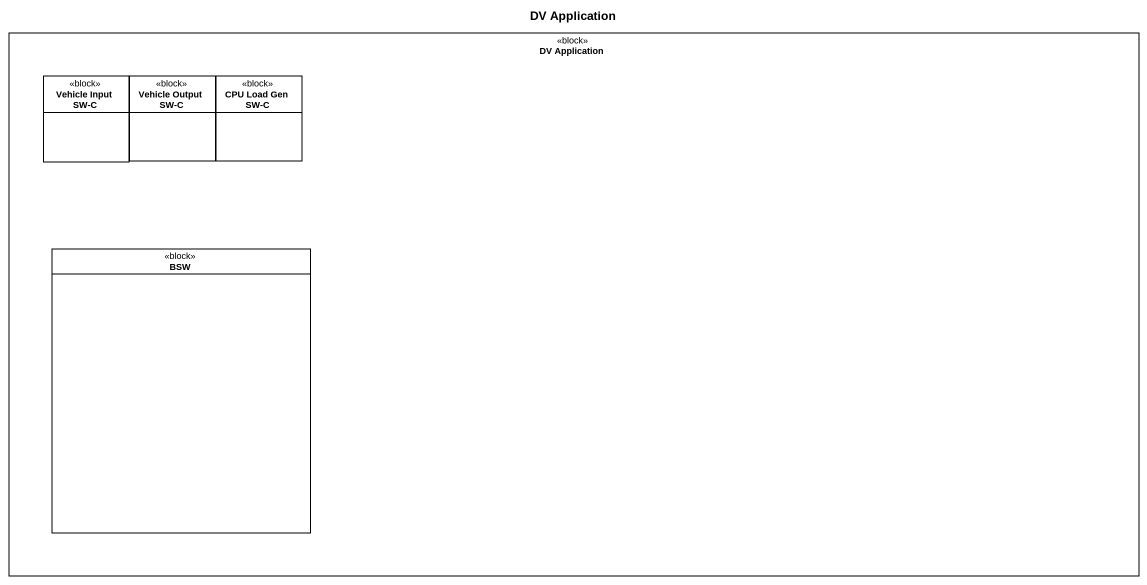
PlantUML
@startuml
title DV Application
hide circle
hide empty members
rectangle "DV Application" as DV_Application <<block>> {
  class "Vehicle Input SW-C" as Vehicle_Input_SW_C <<block>>
  class "Vehicle Output SW-C" as Vehicle_Output_SW_C <<block>>
  class "CPU Load Gen SW-C" as CPU_Load_Gen_SW_C <<block>>
  class BSW <<block>>
}
@enduml
